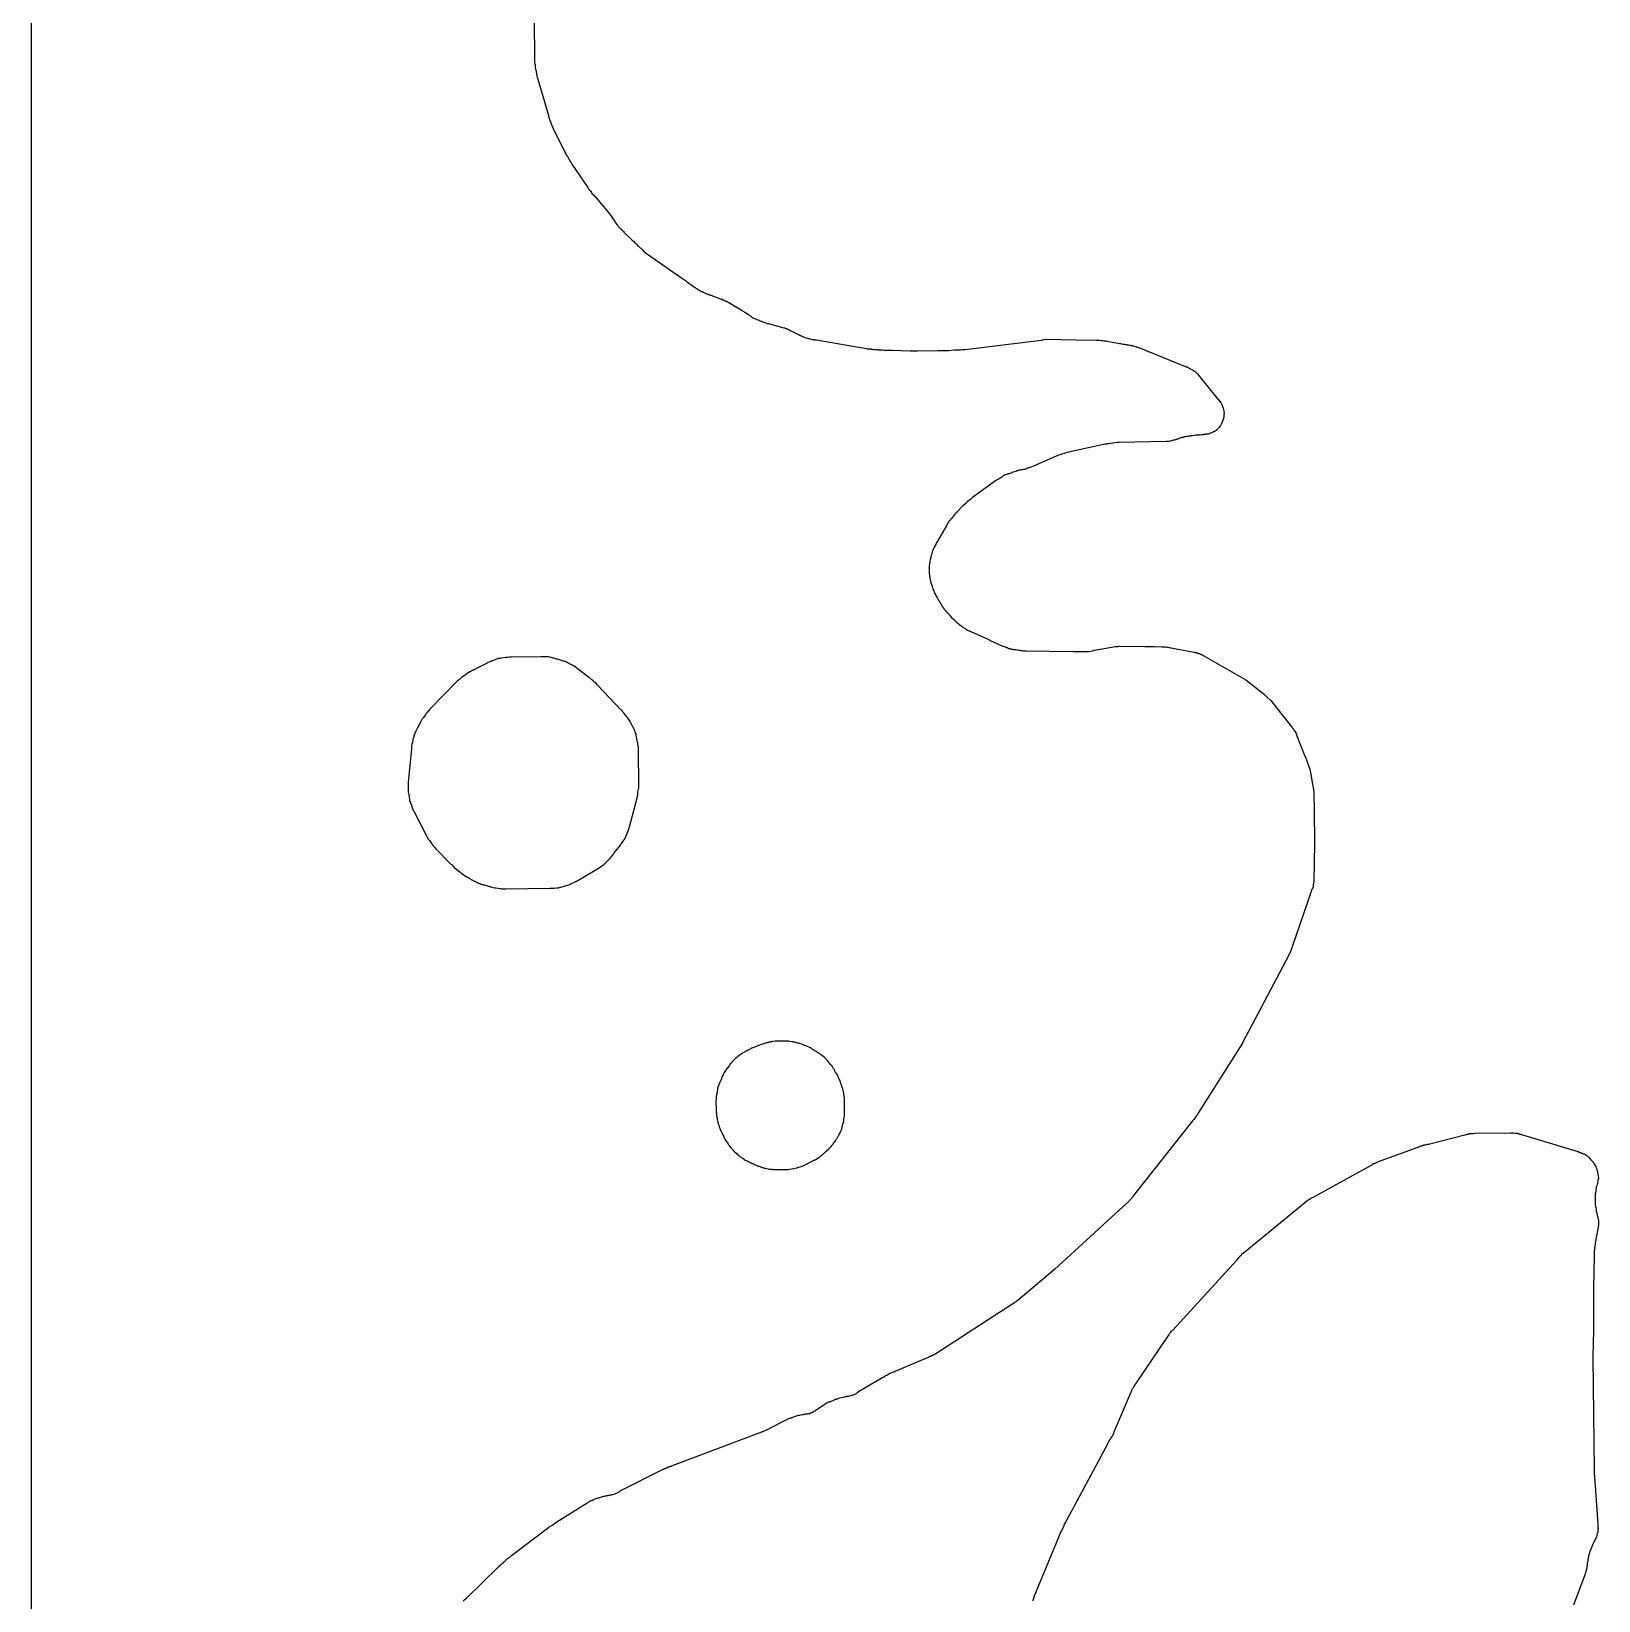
# Model space of a CAD drawing. Header units: millimetres. Extents: x 0 to 300, y 0 to 300.
# Drawn here: x -0.1 to 74.9, y 75 to 150 of the extents above; entities that cross this region are included whole.
import ezdxf

# ---------------------------------------------------------------- set-up
doc = ezdxf.new("R2010")
doc.units = ezdxf.units.MM
doc.layers.add('CUT', color=7, linetype='CONTINUOUS')

msp = doc.modelspace()

# ---------------------------------------------------------------- linework, layer by layer
at = {"layer": 'CUT'}
for points in [[(-0.05, 0.57), (-0.05, 299.43)], [(23.98, 150.81), (24, 149.22), (24, 148.77), (24, 148.68), (24, 148.61), (24.01, 148.57), (24.01, 148.51), (24.02, 148.45), (24.03, 148.4), (24.04, 148.34), (24.04, 148.33), (24.04, 148.31), (24.04, 148.25), (24.05, 148.19), (24.06, 148.17), (24.06, 148.16), (24.07, 148.15), (24.07, 148.14), (24.08, 148.1), (24.08, 148.09), (24.09, 148.04), (24.1, 148.01), (24.1, 147.97), (24.11, 147.92), (24.12, 147.87), (24.65, 146.04), (24.67, 145.99), (24.67, 145.98), (24.68, 145.95), (24.68, 145.92), (24.69, 145.9), (24.7, 145.89), (24.7, 145.88), (24.71, 145.86), (24.71, 145.84), (24.72, 145.79), (24.74, 145.74), (24.74, 145.73), (24.75, 145.72), (24.75, 145.71), (24.75, 145.7), (24.76, 145.69), (24.77, 145.69), (24.77, 145.68), (24.77, 145.66), (24.77, 145.65), (24.78, 145.64), (24.78, 145.63), (24.79, 145.6), (24.8, 145.59), (24.8, 145.58), (24.81, 145.55), (24.83, 145.51), (24.84, 145.51), (24.84, 145.5), (24.84, 145.49), (24.85, 145.47), (24.86, 145.45), (24.86, 145.44), (24.87, 145.42), (24.88, 145.4), (24.88, 145.39), (24.9, 145.35), (24.9, 145.34), (25.41, 144.33), (25.44, 144.27), (25.44, 144.26), (25.48, 144.18), (25.5, 144.15), (25.51, 144.12), (25.55, 144.06), (25.56, 144.05), (25.56, 144.04), (25.57, 144.03), (25.59, 144), (25.59, 143.99), (25.6, 143.98), (25.61, 143.97), (25.62, 143.96), (25.62, 143.95), (25.63, 143.94), (25.64, 143.93), (25.64, 143.92), (25.64, 143.91), (25.66, 143.88), (25.73, 143.76), (25.75, 143.73), (25.75, 143.72), (25.79, 143.65), (26.55, 142.53), (26.58, 142.48), (26.62, 142.44), (26.62, 142.43), (26.65, 142.4), (26.66, 142.39), (26.67, 142.38), (26.68, 142.37), (26.73, 142.29), (26.75, 142.25), (26.79, 142.22), (26.8, 142.21), (26.82, 142.18), (26.86, 142.13), (26.89, 142.11), (26.9, 142.1), (26.93, 142.06), (26.94, 142.06), (26.95, 142.04), (27.46, 141.44), (27.59, 141.27), (27.68, 141.15), (27.74, 141.07), (27.79, 140.99), (27.8, 140.97), (27.85, 140.91), (27.85, 140.9), (27.94, 140.77), (27.97, 140.73), (28.01, 140.67), (28.04, 140.65), (28.05, 140.64), (28.06, 140.63), (28.07, 140.62), (28.07, 140.61), (28.1, 140.59), (28.11, 140.57), (28.13, 140.55), (28.14, 140.54), (28.15, 140.53), (28.18, 140.51), (28.18, 140.5), (28.19, 140.5), (28.19, 140.49), (28.2, 140.49), (28.23, 140.46), (28.24, 140.45), (28.27, 140.43), (28.28, 140.41), (28.28, 140.4), (28.68, 140.02), (28.73, 139.97), (28.77, 139.93), (28.78, 139.92), (28.8, 139.9), (28.81, 139.89), (28.81, 139.88), (28.82, 139.87), (28.83, 139.86), (28.86, 139.84), (28.87, 139.83), (28.88, 139.82), (28.89, 139.81), (28.95, 139.75), (28.97, 139.73), (28.98, 139.73), (29.01, 139.7), (29.03, 139.68), (29.04, 139.67), (29.05, 139.65), (29.06, 139.65), (29.09, 139.63), (29.12, 139.6), (29.13, 139.59), (29.14, 139.57), (29.16, 139.56), (29.17, 139.55), (29.22, 139.5), (29.36, 139.38), (29.41, 139.35), (30.99, 138.25), (31.08, 138.19), (31.22, 138.09), (31.29, 138.03), (31.38, 137.97), (31.42, 137.94), (31.44, 137.92), (31.52, 137.86), (31.55, 137.85), (31.56, 137.84), (31.63, 137.79), (31.64, 137.78), (31.66, 137.77), (31.68, 137.76), (31.68, 137.75), (31.69, 137.75), (31.7, 137.74), (31.72, 137.73), (31.75, 137.71), (31.76, 137.7), (31.78, 137.69), (31.8, 137.67), (31.85, 137.64), (31.87, 137.63), (31.88, 137.62), (31.89, 137.62), (31.9, 137.61), (31.91, 137.6), (31.92, 137.6), (31.93, 137.59), (31.94, 137.59), (31.96, 137.58), (31.97, 137.58), (31.98, 137.57), (31.99, 137.57), (32.02, 137.56), (32.03, 137.55), (32.04, 137.55), (32.06, 137.54), (32.06, 137.53), (32.07, 137.53), (32.08, 137.53), (32.1, 137.52), (32.13, 137.5), (32.17, 137.48), (32.18, 137.48), (32.2, 137.47), (32.22, 137.46), (32.27, 137.44), (32.28, 137.44), (32.3, 137.44), (32.31, 137.43), (32.32, 137.43), (32.33, 137.42), (32.37, 137.41), (32.38, 137.4), (32.42, 137.39), (32.43, 137.39), (32.44, 137.39), (32.9, 137.22), (32.92, 137.21), (32.93, 137.21), (32.94, 137.2), (32.95, 137.2), (32.96, 137.19), (32.97, 137.19), (32.98, 137.19), (32.99, 137.18), (33, 137.17), (33.01, 137.17), (33.02, 137.17), (33.04, 137.16), (33.05, 137.15), (33.06, 137.15), (33.07, 137.14), (33.08, 137.14), (33.09, 137.14), (33.1, 137.13), (33.11, 137.13), (33.12, 137.12), (33.13, 137.12), (33.14, 137.12), (33.14, 137.11), (33.19, 137.09), (33.2, 137.09), (33.21, 137.08), (33.24, 137.07), (33.25, 137.07), (33.25, 137.06), (33.26, 137.06), (33.27, 137.05), (33.27, 137.04), (33.28, 137.04), (33.3, 137.03), (33.31, 137.03), (33.33, 137.02), (33.69, 136.8), (33.88, 136.68), (33.9, 136.67), (33.92, 136.66), (33.95, 136.64), (34.06, 136.57), (34.24, 136.46), (34.26, 136.44), (34.33, 136.4), (34.34, 136.39), (34.35, 136.38), (34.36, 136.38), (34.37, 136.37), (34.4, 136.34), (34.43, 136.32), (34.48, 136.29), (34.53, 136.27), (34.58, 136.26), (34.58, 136.25), (34.59, 136.25), (34.64, 136.23), (34.74, 136.19), (34.79, 136.16), (34.84, 136.15), (34.84, 136.14), (34.85, 136.14), (34.88, 136.13), (34.91, 136.12), (34.92, 136.11), (35.01, 136.08), (35.09, 136.05), (35.14, 136.04), (35.18, 136.03), (35.82, 135.86), (35.86, 135.85), (35.92, 135.83), (35.94, 135.83), (35.95, 135.83), (35.95, 135.82), (35.97, 135.82), (35.99, 135.81), (36, 135.81), (36.01, 135.81), (36.01, 135.8), (36.02, 135.8), (36.03, 135.8), (36.05, 135.79), (36.06, 135.79), (36.08, 135.78), (36.1, 135.77), (36.11, 135.77), (36.13, 135.75), (36.16, 135.74), (36.17, 135.73), (36.18, 135.73), (36.19, 135.72), (36.23, 135.7), (36.25, 135.69), (36.26, 135.69), (36.27, 135.68), (36.28, 135.68), (36.31, 135.66), (36.52, 135.56), (36.54, 135.55), (36.56, 135.54), (36.59, 135.52), (36.61, 135.51), (36.64, 135.5), (36.66, 135.49), (36.67, 135.49), (36.68, 135.48), (36.69, 135.47), (36.71, 135.46), (36.72, 135.46), (36.73, 135.46), (36.75, 135.45), (36.76, 135.45), (36.78, 135.43), (36.83, 135.41), (36.87, 135.39), (36.92, 135.38), (36.93, 135.37), (36.99, 135.35), (37.06, 135.33), (37.07, 135.33), (37.08, 135.33), (37.1, 135.32), (37.11, 135.32), (37.14, 135.31), (37.15, 135.31), (37.17, 135.3), (37.23, 135.28), (37.3, 135.27), (37.31, 135.27), (37.33, 135.27), (37.36, 135.27), (37.38, 135.27), (37.39, 135.27), (37.39, 135.26), (37.41, 135.25), (37.45, 135.25), (37.48, 135.25), (39.86, 134.84), (39.91, 134.83), (39.99, 134.82), (40.06, 134.82), (40.07, 134.82), (40.1, 134.82), (40.12, 134.81), (40.17, 134.8), (40.22, 134.79), (40.28, 134.79), (40.33, 134.79), (40.42, 134.79), (40.43, 134.79), (40.45, 134.78), (40.52, 134.77), (40.55, 134.77), (40.58, 134.77), (40.59, 134.77), (40.62, 134.77), (40.64, 134.77), (40.65, 134.77), (40.72, 134.76), (40.77, 134.76), (40.8, 134.76), (40.83, 134.76), (40.84, 134.76), (41.05, 134.76), (41.07, 134.76), (41.09, 134.76), (41.11, 134.76), (41.97, 134.72), (42, 134.72), (42.29, 134.72), (42.31, 134.72), (43.31, 134.75), (43.78, 134.75), (43.82, 134.75), (44.09, 134.77), (44.1, 134.77), (44.14, 134.77), (44.18, 134.77), (44.21, 134.77), (44.22, 134.77), (44.29, 134.78), (44.3, 134.78), (44.35, 134.78), (44.37, 134.78), (44.47, 134.79), (44.53, 134.79), (44.6, 134.79), (48.23, 135.24), (48.31, 135.26), (48.35, 135.27), (48.36, 135.27), (48.44, 135.28), (48.45, 135.28), (48.46, 135.28), (49.87, 135.26), (50.86, 135.24), (50.9, 135.24), (50.98, 135.23), (51.02, 135.23), (51.08, 135.22), (51.11, 135.22), (51.14, 135.22), (51.15, 135.22), (51.22, 135.21), (51.25, 135.21), (51.26, 135.21), (51.27, 135.21), (51.28, 135.21), (51.32, 135.2), (51.37, 135.19), (51.55, 135.16), (51.64, 135.14), (51.98, 135.08), (52.02, 135.07), (52.13, 135.05), (52.22, 135.04), (52.26, 135.03), (52.28, 135.03), (52.29, 135.03), (52.3, 135.03), (52.31, 135.03), (52.32, 135.03), (52.32, 135.02), (52.33, 135.02), (52.34, 135.02), (52.35, 135.02), (52.37, 135.02), (52.38, 135.01), (52.4, 135.01), (52.47, 135), (52.48, 135), (52.49, 135), (52.53, 134.99), (52.54, 134.99), (52.55, 134.98), (52.56, 134.98), (52.57, 134.98), (52.58, 134.98), (52.61, 134.97), (52.62, 134.97), (52.63, 134.97), (52.64, 134.96), (52.72, 134.94), (52.74, 134.93), (52.77, 134.93), (52.81, 134.91), (52.86, 134.89), (52.9, 134.88), (55.16, 133.97), (55.19, 133.96), (55.23, 133.94), (55.24, 133.94), (55.28, 133.92), (55.48, 133.8), (55.49, 133.79), (55.51, 133.78), (55.53, 133.77), (55.56, 133.76), (55.57, 133.75), (55.59, 133.74), (55.6, 133.74), (55.62, 133.71), (55.64, 133.69), (55.7, 133.62), (55.75, 133.57), (55.76, 133.57), (55.75, 133.56), (56.68, 132.42), (56.69, 132.41), (56.77, 132.31), (56.78, 132.3), (56.82, 132.25), (56.85, 132.2), (56.85, 132.19), (56.9, 132.07), (56.91, 132.04), (56.93, 131.99), (56.95, 131.93), (56.96, 131.86), (56.96, 131.83), (56.97, 131.73), (56.97, 131.72), (56.97, 131.7), (56.96, 131.68), (56.96, 131.63), (56.96, 131.59), (56.96, 131.56), (56.96, 131.55), (56.95, 131.54), (56.95, 131.51), (56.95, 131.5), (56.95, 131.49), (56.95, 131.48), (56.94, 131.48), (56.94, 131.47), (56.93, 131.46), (56.91, 131.41), (56.91, 131.4), (56.9, 131.38), (56.89, 131.36), (56.89, 131.35), (56.88, 131.33), (56.87, 131.31), (56.86, 131.27), (56.85, 131.25), (56.85, 131.24), (56.85, 131.23), (56.83, 131.19), (56.81, 131.16), (56.81, 131.15), (56.79, 131.13), (56.79, 131.12), (56.78, 131.11), (56.76, 131.09), (56.75, 131.08), (56.74, 131.07), (56.74, 131.06), (56.73, 131.05), (56.72, 131.04), (56.7, 131.02), (56.69, 131.02), (56.68, 131), (56.64, 130.96), (56.63, 130.95), (56.62, 130.94), (56.61, 130.94), (56.6, 130.93), (56.58, 130.92), (56.58, 130.91), (56.57, 130.91), (56.56, 130.9), (56.55, 130.89), (56.54, 130.89), (56.53, 130.88), (56.51, 130.87), (56.48, 130.86), (56.47, 130.86), (56.46, 130.85), (56.45, 130.85), (56.44, 130.84), (56.41, 130.83), (56.39, 130.81), (56.38, 130.8), (56.37, 130.8), (56.28, 130.77), (56.26, 130.76), (56.23, 130.75), (56.21, 130.75), (56.18, 130.74), (56.16, 130.74), (56.15, 130.74), (56.09, 130.74), (56.07, 130.73), (56.05, 130.73), (56.02, 130.73), (56.01, 130.72), (55.99, 130.72), (55.97, 130.71), (55.96, 130.71), (55.93, 130.71), (55.87, 130.71), (55.8, 130.7), (55.63, 130.69), (55.46, 130.67), (55.45, 130.67), (55.41, 130.66), (55.39, 130.66), (55.38, 130.66), (55.36, 130.65), (55.35, 130.65), (55.34, 130.65), (55.31, 130.64), (55.25, 130.63), (55.24, 130.63), (55.23, 130.63), (55.22, 130.63), (55.17, 130.63), (55.12, 130.62), (55.09, 130.61), (55.06, 130.61), (55.05, 130.6), (55.04, 130.6), (55.03, 130.6), (55.02, 130.6), (55.01, 130.59), (54.99, 130.59), (54.98, 130.59), (54.97, 130.58), (54.93, 130.57), (54.92, 130.57), (54.89, 130.56), (54.77, 130.51), (54.73, 130.5), (54.72, 130.5), (54.71, 130.5), (54.7, 130.49), (54.66, 130.48), (54.65, 130.48), (54.61, 130.46), (54.6, 130.46), (54.59, 130.46), (54.57, 130.45), (54.55, 130.45), (54.54, 130.45), (54.48, 130.43), (54.47, 130.43), (54.45, 130.42), (54.4, 130.41), (54.39, 130.41), (54.35, 130.4), (54.32, 130.4), (54.26, 130.39), (54.24, 130.39), (54.23, 130.39), (54.21, 130.39), (51.96, 130.34), (51.91, 130.34), (51.84, 130.34), (51.75, 130.33), (51.66, 130.32), (51.64, 130.31), (51.45, 130.28), (51.42, 130.28), (51.37, 130.27), (51.36, 130.27), (51.32, 130.26), (51.29, 130.26), (49.53, 129.88), (49.47, 129.86), (49.43, 129.85), (49.34, 129.82), (49.32, 129.82), (49.27, 129.81), (49.21, 129.79), (49.12, 129.76), (49.07, 129.74), (49, 129.71), (48.97, 129.7), (48.95, 129.69), (47.75, 129.17), (47.69, 129.15), (47.66, 129.14), (47.65, 129.14), (47.63, 129.13), (47.58, 129.11), (47.52, 129.08), (47.51, 129.08), (47.5, 129.07), (47.49, 129.07), (47.44, 129.06), (47.43, 129.06), (47.38, 129.05), (47.36, 129.05), (47.33, 129.04), (47.3, 129.03), (47.27, 129.03), (47.23, 129.02), (47.22, 129.02), (47.2, 129.02), (47.18, 129.01), (47.17, 129.01), (47.14, 129), (47.12, 129), (47.06, 128.98), (47.04, 128.97), (47.01, 128.96), (46.95, 128.95), (46.89, 128.93), (46.83, 128.91), (46.82, 128.9), (46.7, 128.85), (46.69, 128.85), (46.64, 128.84), (46.62, 128.83), (46.59, 128.82), (46.53, 128.8), (46.48, 128.78), (46.43, 128.75), (46.4, 128.73), (46.37, 128.71), (46.36, 128.7), (46.35, 128.69), (46.32, 128.67), (46.18, 128.58), (46.15, 128.57), (46.09, 128.54), (46.04, 128.51), (44.95, 127.72), (44.91, 127.69), (44.88, 127.65), (44.86, 127.64), (44.81, 127.6), (44.71, 127.52), (44.65, 127.46), (44.64, 127.45), (44.52, 127.33), (44.51, 127.33), (44.47, 127.3), (44.44, 127.27), (44.2, 127.02), (44.19, 127), (44.15, 126.96), (44.13, 126.94), (44.09, 126.9), (44.06, 126.85), (44.05, 126.84), (44.04, 126.83), (44.04, 126.82), (44.01, 126.79), (43.95, 126.73), (43.93, 126.7), (43.92, 126.69), (43.91, 126.68), (43.89, 126.66), (43.89, 126.65), (43.88, 126.64), (43.87, 126.63), (43.86, 126.62), (43.83, 126.6), (43.8, 126.54), (43.76, 126.49), (43.75, 126.47), (43.74, 126.44), (43.73, 126.43), (43.73, 126.42), (43.72, 126.39), (43.23, 125.55), (43.21, 125.52), (43.2, 125.49), (43.2, 125.48), (43.19, 125.47), (43.12, 125.34), (43.11, 125.31), (43.08, 125.27), (43.07, 125.25), (43.06, 125.21), (43.05, 125.2), (43.04, 125.16), (43.03, 125.14), (43.03, 125.13), (43.02, 125.1), (43.02, 125.09), (43.01, 125.06), (43, 125.05), (42.99, 124.99), (42.98, 124.96), (42.96, 124.9), (42.95, 124.85), (42.94, 124.83), (42.94, 124.81), (42.93, 124.78), (42.92, 124.75), (42.9, 124.66), (42.9, 124.63), (42.9, 124.62), (42.9, 124.61), (42.9, 124.59), (42.89, 124.57), (42.89, 124.56), (42.89, 124.55), (42.89, 124.53), (42.88, 124.46), (42.88, 124.4), (42.88, 124.36), (42.88, 124.2), (42.88, 124.17), (42.88, 124.13), (42.89, 123.96), (42.9, 123.88), (42.91, 123.83), (42.92, 123.81), (42.92, 123.78), (42.93, 123.75), (42.94, 123.74), (42.94, 123.73), (42.94, 123.72), (42.95, 123.67), (42.96, 123.63), (43, 123.53), (43, 123.51), (43.01, 123.49), (43.01, 123.46), (43.02, 123.44), (43.03, 123.41), (43.03, 123.4), (43.04, 123.39), (43.05, 123.37), (43.07, 123.31), (43.07, 123.3), (43.09, 123.25), (43.11, 123.19), (43.12, 123.18), (43.12, 123.17), (43.19, 123.04), (43.2, 123.02), (43.21, 123), (43.22, 122.98), (43.25, 122.94), (43.32, 122.81), (43.33, 122.79), (43.35, 122.77), (43.35, 122.76), (43.37, 122.74), (43.38, 122.71), (43.39, 122.69), (43.4, 122.68), (43.41, 122.68), (43.41, 122.67), (43.42, 122.66), (43.42, 122.65), (43.43, 122.65), (43.43, 122.64), (43.44, 122.62), (43.44, 122.61), (43.45, 122.61), (43.45, 122.6), (43.46, 122.56), (43.49, 122.51), (43.5, 122.51), (43.52, 122.49), (43.53, 122.48), (43.53, 122.47), (43.54, 122.46), (43.54, 122.45), (43.55, 122.44), (43.57, 122.42), (43.57, 122.41), (43.58, 122.4), (43.61, 122.36), (43.62, 122.35), (43.64, 122.33), (43.65, 122.33), (43.65, 122.32), (43.66, 122.3), (43.7, 122.25), (43.71, 122.25), (43.74, 122.21), (43.76, 122.19), (43.77, 122.18), (43.8, 122.15), (43.81, 122.15), (43.81, 122.14), (43.83, 122.12), (43.85, 122.1), (43.86, 122.08), (43.88, 122.05), (43.93, 122), (44.03, 121.9), (44.04, 121.9), (44.04, 121.89), (44.06, 121.88), (44.08, 121.85), (44.09, 121.85), (44.09, 121.84), (44.12, 121.8), (44.13, 121.8), (44.15, 121.78), (44.17, 121.76), (44.18, 121.76), (44.18, 121.75), (44.19, 121.74), (44.2, 121.73), (44.21, 121.72), (44.22, 121.72), (44.24, 121.7), (44.25, 121.69), (44.26, 121.69), (44.3, 121.66), (44.31, 121.65), (44.38, 121.59), (44.43, 121.55), (44.44, 121.55), (44.47, 121.53), (44.48, 121.52), (44.51, 121.5), (44.55, 121.47), (44.59, 121.45), (44.6, 121.45), (44.62, 121.43), (44.63, 121.43), (44.64, 121.42), (44.66, 121.41), (44.7, 121.38), (44.75, 121.36), (44.77, 121.35), (44.81, 121.33), (44.83, 121.32), (44.85, 121.31), (44.86, 121.31), (45.33, 121.1), (45.72, 120.92), (45.76, 120.9), (45.82, 120.87), (46.36, 120.62), (46.37, 120.62), (46.4, 120.61), (46.43, 120.6), (46.46, 120.59), (46.49, 120.58), (46.5, 120.58), (46.54, 120.57), (46.56, 120.56), (46.57, 120.56), (46.57, 120.55), (46.58, 120.55), (46.59, 120.55), (46.6, 120.54), (46.62, 120.53), (46.63, 120.53), (46.63, 120.52), (46.68, 120.5), (46.73, 120.49), (46.75, 120.49), (46.81, 120.47), (46.87, 120.46), (46.89, 120.45), (46.91, 120.45), (46.95, 120.44), (47.01, 120.44), (47.02, 120.44), (47.03, 120.44), (47.16, 120.42), (47.18, 120.42), (47.2, 120.41), (47.22, 120.41), (47.24, 120.4), (47.29, 120.4), (47.31, 120.4), (47.35, 120.39), (47.39, 120.38), (47.44, 120.38), (47.5, 120.38), (49.77, 120.35), (50.07, 120.35), (50.11, 120.35), (50.12, 120.35), (50.18, 120.35), (50.22, 120.35), (50.41, 120.36), (50.45, 120.36), (50.52, 120.36), (50.61, 120.37), (50.67, 120.38), (50.68, 120.39), (50.72, 120.4), (50.73, 120.4), (50.75, 120.41), (50.76, 120.41), (51.71, 120.58), (51.76, 120.59), (51.82, 120.59), (51.89, 120.59), (51.92, 120.6), (51.93, 120.6), (51.94, 120.6), (51.95, 120.6), (51.96, 120.6), (53.19, 120.59), (53.64, 120.59), (54.01, 120.58), (54.12, 120.58), (54.13, 120.58), (54.17, 120.57), (54.18, 120.57), (54.23, 120.56), (54.28, 120.56), (54.29, 120.56), (54.3, 120.56), (54.35, 120.55), (55.55, 120.32), (55.59, 120.31), (55.6, 120.3), (55.62, 120.3), (55.64, 120.3), (55.65, 120.3), (55.65, 120.29), (55.66, 120.29), (55.67, 120.29), (55.68, 120.29), (55.68, 120.28), (55.69, 120.28), (55.7, 120.28), (55.71, 120.28), (55.72, 120.28), (55.74, 120.27), (55.75, 120.27), (55.75, 120.26), (55.76, 120.26), (55.77, 120.26), (55.78, 120.26), (55.78, 120.25), (55.79, 120.25), (55.8, 120.25), (55.83, 120.23), (55.84, 120.23), (55.86, 120.23), (55.87, 120.23), (55.87, 120.22), (55.88, 120.22), (55.89, 120.22), (55.9, 120.21), (55.9, 120.2), (55.95, 120.17), (55.96, 120.17), (55.98, 120.16), (56, 120.15), (56, 120.14), (56.01, 120.14), (58.02, 118.99), (58.83, 118.36), (58.87, 118.33), (58.88, 118.32), (59.22, 117.99), (59.26, 117.94), (60.22, 116.73), (60.24, 116.71), (60.25, 116.69), (60.26, 116.68), (60.28, 116.66), (60.29, 116.63), (60.32, 116.59), (60.33, 116.58), (60.36, 116.54), (60.38, 116.53), (60.38, 116.52), (60.39, 116.49), (60.42, 116.42), (60.43, 116.4), (60.43, 116.39), (60.43, 116.38), (60.44, 116.35), (60.45, 116.32), (60.81, 115.42), (60.82, 115.39), (60.83, 115.37), (60.84, 115.35), (60.86, 115.3), (61.07, 114.72), (61.1, 114.56), (61.27, 113.65), (61.27, 113.35), (61.28, 112.98), (61.28, 112.68), (61.28, 112.36), (61.28, 112.12), (61.29, 111.84), (61.29, 111.61), (61.29, 111.47), (61.29, 111.32), (61.29, 111.22), (61.29, 111.16), (61.26, 109.39), (61.26, 109.37), (61.26, 109.36), (61.26, 109.34), (61.25, 109.28), (61.24, 109.19), (61.24, 109.17), (61.24, 109.15), (61.23, 109.13), (61.23, 109.11), (61.23, 109.09), (61.22, 109.07), (61.21, 109.06), (61.19, 109.01), (61.16, 108.94), (61.14, 108.89), (61.12, 108.83), (60.23, 106.24), (60.21, 106.18), (60.2, 106.14), (60.17, 106.06), (60.17, 106.05), (60.15, 106.01), (60.15, 106), (60.15, 105.99), (60.14, 105.98), (60.14, 105.97), (60.13, 105.96), (60.12, 105.95), (60.12, 105.94), (60.11, 105.93), (60.09, 105.89), (60.09, 105.88), (60.07, 105.85), (60.07, 105.84), (57.87, 101.67), (57.86, 101.65), (57.85, 101.63), (55.75, 98.31), (55.73, 98.28), (55.71, 98.24), (55.7, 98.23), (55.7, 98.22), (55.69, 98.21), (55.69, 98.2), (55.68, 98.19), (55.68, 98.18), (55.67, 98.18), (55.67, 98.17), (55.66, 98.16), (55.66, 98.15), (55.65, 98.14), (55.64, 98.13), (55.64, 98.12), (55.63, 98.12), (55.63, 98.11), (55.62, 98.1), (55.61, 98.09), (55.61, 98.08), (55.59, 98.05), (55.58, 98.04), (55.57, 98.03), (55.56, 98.02), (55.52, 97.98), (55.51, 97.96), (55.48, 97.93), (55.46, 97.91), (52.65, 94.34), (52.61, 94.29), (52.59, 94.27), (52.55, 94.21), (52.54, 94.2), (52.53, 94.18), (52.49, 94.14), (52.35, 94), (52.33, 93.98), (52.31, 93.96), (52.15, 93.82), (51.79, 93.49), (50.59, 92.39), (48.88, 90.82), (47.33, 89.52), (47.2, 89.41), (47.19, 89.4), (47.19, 89.39), (47.18, 89.39), (47.17, 89.38), (47.17, 89.37), (47.13, 89.34), (47.12, 89.34), (47.11, 89.33), (47.1, 89.32), (47.09, 89.32), (47.08, 89.31), (47.06, 89.3), (47.04, 89.28), (47.03, 89.27), (47.02, 89.26), (47.01, 89.26), (47, 89.25), (46.99, 89.24), (46.98, 89.23), (46.97, 89.22), (46.96, 89.22), (46.95, 89.21), (46.94, 89.2), (46.93, 89.2), (46.92, 89.2), (46.91, 89.19), (46.89, 89.18), (46.88, 89.17), (46.88, 89.16), (43.2, 86.78), (43.18, 86.77), (43.16, 86.76), (43.13, 86.74), (43.1, 86.73), (43.08, 86.72), (43.06, 86.71), (43.05, 86.71), (43.04, 86.7), (43.03, 86.7), (43.01, 86.69), (43, 86.68), (42.99, 86.67), (42.98, 86.67), (42.95, 86.66), (42.94, 86.65), (42.93, 86.65), (42.9, 86.64), (42.87, 86.63), (42.86, 86.62), (42.85, 86.62), (42.85, 86.61), (42.69, 86.54), (42.66, 86.53), (41.12, 85.88), (41.08, 85.87), (41.07, 85.86), (41, 85.83), (40.93, 85.79), (40.9, 85.77), (40.88, 85.76), (40.86, 85.75), (40.85, 85.75), (40.79, 85.72), (40.76, 85.7), (40.75, 85.69), (40.74, 85.68), (40.72, 85.67), (40.7, 85.66), (40.69, 85.66), (40.66, 85.65), (40.62, 85.62), (40.58, 85.59), (39.5, 84.96), (39.46, 84.93), (39.42, 84.9), (39.41, 84.89), (39.4, 84.88), (39.33, 84.84), (39.32, 84.83), (39.27, 84.81), (39.26, 84.8), (39.23, 84.79), (39.17, 84.78), (39.11, 84.76), (39.09, 84.76), (39.07, 84.75), (39.01, 84.74), (38.99, 84.74), (38.96, 84.73), (38.94, 84.73), (38.93, 84.73), (38.92, 84.72), (38.91, 84.72), (38.89, 84.71), (38.87, 84.71), (38.85, 84.71), (38.81, 84.7), (38.76, 84.69), (38.66, 84.67), (38.58, 84.65), (38.51, 84.62), (38.47, 84.61), (38.43, 84.6), (38.41, 84.59), (38.4, 84.59), (38.36, 84.58), (38.35, 84.57), (38.31, 84.56), (38.3, 84.55), (38.18, 84.49), (38.15, 84.48), (38.14, 84.48), (38.13, 84.48), (38.12, 84.47), (38.11, 84.47), (38.07, 84.46), (38.02, 84.44), (38, 84.43), (37.99, 84.42), (37.96, 84.41), (37.91, 84.38), (37.89, 84.36), (37.87, 84.34), (37.84, 84.32), (37.52, 84.12), (37.49, 84.1), (37.48, 84.09), (37.47, 84.09), (37.46, 84.08), (37.45, 84.07), (37.44, 84.06), (37.43, 84.06), (37.42, 84.05), (37.41, 84.04), (37.4, 84.03), (37.39, 84.03), (37.36, 84.01), (37.35, 84.01), (37.35, 84), (37.34, 84), (37.33, 83.99), (37.31, 83.98), (37.3, 83.98), (37.27, 83.97), (37.27, 83.96), (37.26, 83.96), (37.25, 83.95), (37.21, 83.94), (37.2, 83.93), (37.19, 83.93), (37.17, 83.92), (37.15, 83.91), (37.14, 83.91), (37.12, 83.9), (37.11, 83.9), (37.08, 83.89), (37.07, 83.89), (37.06, 83.89), (37.05, 83.89), (37.04, 83.89), (37.03, 83.89), (37.02, 83.89), (36.97, 83.89), (36.96, 83.89), (36.93, 83.89), (36.91, 83.88), (36.9, 83.88), (36.88, 83.87), (36.86, 83.87), (36.85, 83.86), (36.84, 83.86), (36.82, 83.86), (36.81, 83.85), (36.8, 83.85), (36.79, 83.85), (36.68, 83.83), (36.63, 83.82), (36.62, 83.82), (36.57, 83.81), (36.52, 83.79), (36.29, 83.71), (36.27, 83.7), (36.24, 83.69), (36.21, 83.68), (36.2, 83.68), (36.15, 83.66), (36.06, 83.62), (36.02, 83.6), (35.21, 83.18), (35.2, 83.17), (35.14, 83.15), (35.13, 83.14), (35.1, 83.13), (35.09, 83.13), (35.07, 83.12), (35.05, 83.11), (35.02, 83.1), (34.97, 83.07), (34.96, 83.06), (34.92, 83.05), (34.91, 83.05), (34.86, 83.03), (30.72, 81.47), (30.69, 81.46), (30.66, 81.45), (30.64, 81.44), (30.63, 81.44), (30.58, 81.42), (30.56, 81.41), (30.54, 81.4), (30.53, 81.39), (30.52, 81.39), (30.51, 81.39), (30.45, 81.37), (30.44, 81.36), (30.42, 81.35), (30.41, 81.35), (30.4, 81.35), (30.36, 81.33), (30.35, 81.32), (30.34, 81.32), (30.31, 81.31), (30.28, 81.3), (30.27, 81.3), (30.26, 81.29), (30.23, 81.28), (30.22, 81.27), (30.2, 81.26), (30.19, 81.26), (30.18, 81.25), (30.17, 81.25), (30.16, 81.24), (30.14, 81.24), (28.09, 80.2), (28.03, 80.16), (27.98, 80.13), (27.98, 80.12), (27.97, 80.12), (27.96, 80.11), (27.9, 80.09), (27.89, 80.09), (27.88, 80.08), (27.83, 80.06), (27.81, 80.05), (27.72, 80.03), (27.69, 80.02), (27.68, 80.02), (27.61, 80.01), (27.6, 80.01), (27.58, 80), (27.57, 80), (27.55, 80), (27.51, 79.99), (27.5, 79.99), (27.47, 79.98), (27.45, 79.98), (27.36, 79.96), (27.35, 79.96), (27.34, 79.96), (27.32, 79.95), (27.31, 79.95), (27.28, 79.95), (27.26, 79.94), (27.22, 79.93), (27.19, 79.92), (27.11, 79.89), (27.1, 79.89), (27.07, 79.88), (27.04, 79.88), (26.98, 79.86), (26.92, 79.84), (26.86, 79.81), (26.83, 79.79), (26.82, 79.79), (26.81, 79.78), (26.78, 79.77), (26.76, 79.76), (26.74, 79.75), (26.7, 79.74), (26.65, 79.72), (26.61, 79.69), (26.56, 79.66), (26.55, 79.65), (26.54, 79.65), (26.53, 79.64), (26.52, 79.63), (26.48, 79.61), (24.94, 78.64), (24.91, 78.61), (24.9, 78.6), (24.89, 78.6), (24.88, 78.59), (24.87, 78.59), (24.86, 78.58), (24.85, 78.57), (24.83, 78.56), (24.82, 78.56), (24.79, 78.53), (24.78, 78.53), (24.76, 78.52), (24.73, 78.5), (24.71, 78.49), (24.66, 78.45), (24.65, 78.44), (24.61, 78.41), (22.9, 77.11), (22.88, 77.1), (22.85, 77.08), (22.83, 77.06), (22.8, 77.04), (22.78, 77.02), (22.76, 77), (22.75, 77), (22.73, 76.98), (22.71, 76.97), (22.67, 76.94), (22.62, 76.89), (22.59, 76.86), (22.58, 76.85), (22.57, 76.85), (22.55, 76.82), (22.54, 76.81), (22.53, 76.81), (22.49, 76.77), (22.47, 76.75), (22.46, 76.74), (22.44, 76.72), (22.43, 76.72), (22.41, 76.7), (22.38, 76.68), (22.35, 76.65), (22.34, 76.64), (22.29, 76.59), (20.72, 75.06), (20.72, 75.05), (20.71, 75.04), (20.64, 74.99), (20.6, 74.95)], [(47.83, 74.96), (47.84, 74.99), (47.84, 75), (47.85, 75.02), (47.85, 75.03), (47.86, 75.04), (47.86, 75.05), (47.87, 75.07), (47.88, 75.1), (47.89, 75.14), (47.9, 75.16), (47.9, 75.19), (47.91, 75.21), (49.17, 78.25), (49.2, 78.32), (49.23, 78.36), (49.26, 78.41), (49.27, 78.43), (49.29, 78.48), (49.31, 78.53), (49.32, 78.55), (49.33, 78.57), (49.33, 78.58), (49.35, 78.63), (49.37, 78.67), (51.41, 82.47), (51.42, 82.48), (51.45, 82.55), (51.47, 82.58), (51.5, 82.63), (51.5, 82.64), (51.52, 82.66), (51.53, 82.68), (51.53, 82.69), (51.54, 82.7), (51.56, 82.73), (51.57, 82.75), (51.6, 82.8), (51.61, 82.81), (51.62, 82.83), (51.64, 82.86), (51.66, 82.89), (51.67, 82.91), (51.67, 82.92), (51.7, 82.97), (51.72, 83.03), (51.72, 83.04), (51.72, 83.05), (51.73, 83.09), (51.75, 83.13), (52.54, 84.99), (52.56, 85.01), (52.57, 85.05), (52.6, 85.12), (52.64, 85.17), (52.66, 85.2), (52.69, 85.24), (52.72, 85.29), (52.72, 85.3), (52.73, 85.31), (52.74, 85.32), (52.74, 85.33), (52.75, 85.34), (54.29, 87.6), (54.33, 87.67), (54.34, 87.69), (54.37, 87.74), (54.39, 87.77), (54.42, 87.81), (54.46, 87.85), (54.47, 87.87), (54.49, 87.89), (54.5, 87.9), (54.52, 87.91), (57.56, 91.24), (57.6, 91.27), (57.66, 91.34), (57.7, 91.4), (57.72, 91.42), (57.72, 91.43), (57.74, 91.45), (57.75, 91.46), (57.79, 91.49), (57.82, 91.53), (57.83, 91.55), (57.88, 91.59), (60.91, 94.07), (60.98, 94.12), (61.03, 94.15), (61.06, 94.17), (61.11, 94.2), (61.12, 94.21), (61.14, 94.22), (61.2, 94.24), (61.28, 94.28), (61.3, 94.29), (63.79, 95.66), (63.83, 95.69), (63.86, 95.71), (63.92, 95.75), (63.97, 95.77), (64.02, 95.8), (64.04, 95.81), (64.07, 95.83), (64.09, 95.85), (64.14, 95.88), (64.15, 95.88), (64.16, 95.88), (64.21, 95.9), (64.26, 95.92), (64.31, 95.95), (66.2, 96.64), (66.25, 96.66), (66.26, 96.67), (66.28, 96.67), (66.33, 96.69), (66.36, 96.71), (66.37, 96.71), (66.39, 96.72), (66.42, 96.73), (66.43, 96.73), (66.44, 96.73), (66.49, 96.74), (66.5, 96.75), (66.53, 96.76), (66.54, 96.76), (66.55, 96.76), (66.57, 96.77), (66.59, 96.77), (66.6, 96.77), (66.65, 96.78), (66.7, 96.79), (66.75, 96.8), (68.49, 97.25), (68.51, 97.25), (68.55, 97.26), (68.58, 97.27), (68.59, 97.27), (68.61, 97.27), (68.64, 97.28), (68.67, 97.29), (68.69, 97.29), (68.71, 97.29), (68.73, 97.3), (68.75, 97.3), (68.8, 97.3), (68.88, 97.31), (68.89, 97.31), (68.96, 97.32), (68.97, 97.32), (70.69, 97.34), (70.76, 97.34), (70.79, 97.34), (70.87, 97.33), (70.88, 97.33), (70.91, 97.33), (70.94, 97.32), (70.97, 97.32), (70.99, 97.32), (71, 97.31), (71.01, 97.31), (71.02, 97.31), (71.04, 97.3), (71.05, 97.3), (71.06, 97.3), (71.08, 97.29), (71.09, 97.29), (71.1, 97.28), (71.11, 97.28), (71.12, 97.28), (71.13, 97.28), (71.15, 97.27), (71.16, 97.27), (71.18, 97.26), (71.2, 97.26), (73.84, 96.46), (73.86, 96.45), (73.89, 96.44), (73.9, 96.44), (73.92, 96.43), (73.93, 96.43), (73.94, 96.43), (73.95, 96.42), (73.96, 96.42), (73.97, 96.41), (73.99, 96.4), (74, 96.4), (74.02, 96.39), (74.03, 96.38), (74.04, 96.38), (74.06, 96.37), (74.08, 96.36), (74.1, 96.36), (74.11, 96.35), (74.13, 96.35), (74.14, 96.34), (74.15, 96.33), (74.17, 96.33), (74.2, 96.32), (74.22, 96.31), (74.25, 96.3), (74.29, 96.27), (74.34, 96.24), (74.38, 96.2), (74.41, 96.17), (74.44, 96.13), (74.47, 96.11), (74.48, 96.1), (74.49, 96.08), (74.49, 96.07), (74.51, 96.05), (74.53, 96.04), (74.53, 96.03), (74.54, 96.03), (74.55, 96.02), (74.55, 96.01), (74.57, 95.99), (74.58, 95.98), (74.58, 95.97), (74.62, 95.93), (74.62, 95.92), (74.63, 95.91), (74.65, 95.87), (74.66, 95.87), (74.67, 95.86), (74.68, 95.85), (74.69, 95.84), (74.7, 95.81), (74.7, 95.8), (74.73, 95.75), (74.74, 95.73), (74.75, 95.71), (74.76, 95.69), (74.77, 95.68), (74.77, 95.67), (74.79, 95.61), (74.8, 95.6), (74.8, 95.59), (74.8, 95.57), (74.82, 95.5), (74.82, 95.48), (74.83, 95.47), (74.83, 95.46), (74.83, 95.43), (74.84, 95.4), (74.84, 95.37), (74.85, 95.36), (74.85, 95.35), (74.85, 95.34), (74.86, 95.32), (74.86, 95.3), (74.86, 95.28), (74.86, 95.27), (74.87, 95.2), (74.87, 95.19), (74.87, 95.18), (74.87, 95.17), (74.87, 95.16), (74.87, 95.15), (74.86, 95.14), (74.86, 95.12), (74.86, 95.11), (74.85, 95.06), (74.85, 95.05), (74.85, 95.03), (74.85, 95.02), (74.84, 95.01), (74.84, 94.99), (74.83, 94.96), (74.83, 94.94), (74.83, 94.93), (74.82, 94.91), (74.82, 94.89), (74.81, 94.86), (74.81, 94.85), (74.8, 94.84), (74.8, 94.83), (74.79, 94.8), (74.78, 94.78), (74.77, 94.75), (74.77, 94.74), (74.77, 94.73), (74.76, 94.68), (74.75, 94.63), (74.75, 94.57), (74.75, 94.56), (74.75, 94.55), (74.74, 94.54), (74.74, 94.53), (74.74, 94.51), (74.73, 94.48), (74.73, 94.45), (74.72, 94.42), (74.72, 94.39), (74.72, 94.36), (74.72, 94.33), (74.72, 94.32), (74.72, 94.28), (74.72, 94.25), (74.72, 94.21), (74.71, 94.12), (74.71, 94.04), (74.72, 93.95), (74.72, 93.94), (74.72, 93.88), (74.73, 93.82), (74.74, 93.79), (74.76, 93.66), (74.77, 93.59), (74.78, 93.55), (74.79, 93.52), (74.79, 93.51), (74.79, 93.5), (74.8, 93.48), (74.8, 93.46), (74.87, 93.16), (74.87, 93.15), (74.88, 93.13), (74.88, 93.12), (74.88, 93.11), (74.88, 93.07), (74.88, 93.05), (74.88, 93.04), (74.88, 93), (74.88, 92.97), (74.88, 92.96), (74.87, 92.92), (74.87, 92.91), (74.87, 92.88), (74.86, 92.85), (74.73, 92.14), (74.72, 92.08), (74.71, 92), (74.69, 91.82), (74.69, 91.81), (74.68, 91.74), (74.67, 91.66), (74.67, 91.6), (74.67, 91.58), (74.67, 91.57), (74.66, 91.52), (74.66, 91.47), (74.66, 91.41), (74.64, 89.96), (74.63, 89.13), (74.63, 89.12), (74.63, 88.78), (74.63, 88.77), (74.63, 87.9), (74.61, 86.64), (74.61, 86.63), (74.61, 86.57), (74.61, 86.56), (74.67, 81.21), (74.67, 81.08), (74.67, 81.03), (74.68, 80.91), (74.85, 78.63), (74.85, 78.59), (74.85, 78.54), (74.85, 78.47), (74.86, 78.43), (74.85, 78.37), (74.84, 78.29), (74.84, 78.28), (74.84, 78.27), (74.82, 78.23), (74.81, 78.18), (74.8, 78.12), (74.79, 78.09), (74.78, 78.03), (74.78, 78.01), (74.77, 77.99), (74.76, 77.97), (74.75, 77.96), (74.6, 77.65), (74.59, 77.64), (74.58, 77.61), (74.57, 77.6), (74.56, 77.56), (74.54, 77.52), (74.54, 77.51), (74.54, 77.5), (74.54, 77.49), (74.48, 77.37), (74.48, 77.36), (74.48, 77.35), (74.47, 77.35), (74.47, 77.34), (74.46, 77.31), (74.46, 77.3), (74.45, 77.29), (74.44, 77.25), (74.44, 77.24), (74.42, 77.16), (74.41, 77.14), (74.41, 77.13), (74.4, 77.1), (74.4, 77.08), (74.39, 77.05), (74.38, 77), (74.37, 76.95), (74.37, 76.93), (74.36, 76.88), (74.36, 76.86), (74.36, 76.84), (74.35, 76.82), (74.35, 76.8), (74.35, 76.79), (74.34, 76.77), (74.34, 76.74), (74.34, 76.72), (74.33, 76.68), (74.33, 76.65), (74.33, 76.64), (74.32, 76.63), (74.32, 76.62), (74.32, 76.61), (74.32, 76.6), (74.32, 76.59), (74.32, 76.58), (74.31, 76.56), (74.31, 76.54), (74.31, 76.53), (74.31, 76.52), (74.31, 76.51), (74.3, 76.5), (74.3, 76.48), (74.3, 76.47), (74.29, 76.47), (74.29, 76.46), (74.29, 76.45), (74.29, 76.43), (74.29, 76.41), (74.28, 76.4), (74.28, 76.39), (74.27, 76.37), (74.26, 76.34), (74.26, 76.33), (74.25, 76.31), (74.25, 76.3), (74.25, 76.29), (74.24, 76.29), (74.24, 76.28), (74.22, 76.23), (74.22, 76.21), (73.68, 74.75)]]:
    msp.add_lwpolyline(points, dxfattribs=at)
for points in [[(18.02, 113.32), (18.02, 113.29), (18.03, 113.26), (18.03, 113.23), (18.05, 113.18), (18.07, 113.14), (18.07, 113.13), (18.07, 113.12), (18.09, 113.07), (18.1, 113.06), (18.12, 113.01), (18.12, 112.98), (18.13, 112.95), (18.14, 112.94), (18.14, 112.93), (18.15, 112.9), (18.17, 112.84), (18.19, 112.79), (18.22, 112.74), (18.23, 112.72), (18.25, 112.68), (18.8, 111.64), (18.81, 111.61), (18.82, 111.58), (18.83, 111.57), (18.84, 111.53), (18.85, 111.51), (18.87, 111.48), (18.94, 111.36), (18.98, 111.31), (19.09, 111.16), (19.1, 111.15), (19.11, 111.12), (19.12, 111.12), (19.12, 111.11), (19.13, 111.1), (19.16, 111.07), (19.17, 111.05), (19.21, 111.01), (19.22, 111), (19.23, 110.99), (19.24, 110.98), (19.25, 110.96), (19.3, 110.9), (19.96, 110.23), (20.01, 110.18), (20.06, 110.15), (20.1, 110.11), (20.11, 110.09), (20.13, 110.07), (20.17, 110.02), (20.22, 109.98), (20.27, 109.94), (20.29, 109.93), (20.44, 109.82), (20.49, 109.77), (20.53, 109.74), (20.71, 109.61), (20.75, 109.59), (20.79, 109.56), (20.81, 109.55), (20.83, 109.54), (20.86, 109.53), (20.87, 109.52), (21.04, 109.42), (21.07, 109.4), (21.24, 109.32), (21.29, 109.29), (21.34, 109.27), (21.4, 109.25), (21.44, 109.24), (21.45, 109.23), (21.51, 109.22), (21.55, 109.21), (21.8, 109.14), (21.82, 109.13), (21.85, 109.12), (21.86, 109.12), (21.88, 109.11), (21.89, 109.11), (21.91, 109.1), (21.97, 109.09), (22.1, 109.06), (22.15, 109.05), (22.38, 109.02), (22.42, 109.01), (22.58, 109), (22.63, 109), (24.73, 109.03), (24.78, 109.03), (24.83, 109.03), (24.94, 109.04), (24.95, 109.04), (25.05, 109.05), (25.06, 109.05), (25.15, 109.06), (25.23, 109.08), (25.27, 109.09), (25.32, 109.1), (25.37, 109.12), (25.38, 109.12), (25.52, 109.16), (25.58, 109.18), (25.69, 109.22), (25.74, 109.24), (25.95, 109.34), (25.97, 109.35), (25.99, 109.36), (26.01, 109.37), (26.04, 109.39), (26.91, 109.89), (26.94, 109.91), (26.97, 109.93), (27.18, 110.07), (27.21, 110.09), (27.25, 110.12), (27.34, 110.19), (27.39, 110.24), (27.57, 110.42), (27.61, 110.45), (27.72, 110.58), (27.75, 110.63), (27.76, 110.64), (27.78, 110.67), (27.8, 110.7), (27.81, 110.72), (28.11, 111.1), (28.12, 111.11), (28.21, 111.23), (28.24, 111.28), (28.27, 111.33), (28.3, 111.37), (28.37, 111.51), (28.38, 111.54), (28.41, 111.59), (28.43, 111.64), (28.44, 111.67), (28.44, 111.68), (28.45, 111.69), (28.45, 111.7), (28.46, 111.72), (28.46, 111.73), (28.47, 111.74), (28.47, 111.75), (28.49, 111.79), (28.51, 111.84), (28.51, 111.87), (28.52, 111.9), (28.53, 111.95), (28.54, 111.97), (28.91, 113.35), (28.92, 113.39), (28.94, 113.49), (28.95, 113.55), (28.95, 113.61), (28.95, 113.62), (28.97, 113.75), (28.97, 113.76), (28.99, 113.84), (28.99, 113.91), (28.99, 114.04), (28.98, 115.54), (28.98, 115.58), (28.98, 115.61), (28.97, 115.79), (28.96, 115.85), (28.95, 115.91), (28.95, 115.93), (28.94, 115.98), (28.94, 116), (28.93, 116.02), (28.92, 116.08), (28.9, 116.16), (28.9, 116.17), (28.88, 116.27), (28.88, 116.29), (28.87, 116.32), (28.87, 116.35), (28.86, 116.4), (28.84, 116.45), (28.81, 116.52), (28.81, 116.53), (28.8, 116.55), (28.79, 116.58), (28.78, 116.61), (28.77, 116.63), (28.76, 116.65), (28.76, 116.66), (28.75, 116.68), (28.74, 116.69), (28.66, 116.85), (28.6, 116.96), (28.58, 117.01), (28.55, 117.05), (28.52, 117.1), (28.5, 117.11), (28.5, 117.12), (28.49, 117.12), (28.49, 117.13), (28.48, 117.15), (28.45, 117.2), (28.41, 117.25), (28.37, 117.29), (28.36, 117.31), (28.26, 117.43), (28.22, 117.47), (28.2, 117.5), (28.19, 117.5), (28.19, 117.51), (28.15, 117.55), (27.01, 118.75), (27, 118.76), (26.97, 118.81), (26.93, 118.85), (26.88, 118.89), (26.76, 118.99), (26.75, 119), (26.6, 119.12), (26.59, 119.13), (26.05, 119.54), (26.01, 119.57), (25.96, 119.61), (25.88, 119.66), (25.84, 119.68), (25.67, 119.77), (25.66, 119.78), (25.61, 119.8), (25.59, 119.82), (25.58, 119.82), (25.57, 119.83), (25.52, 119.85), (25.47, 119.87), (25.44, 119.88), (25.41, 119.89), (25.37, 119.9), (25.35, 119.91), (25.32, 119.91), (25.27, 119.93), (25.09, 119.98), (25.06, 119.99), (25.03, 120), (25.02, 120), (25, 120.01), (24.93, 120.03), (24.88, 120.04), (24.85, 120.05), (24.81, 120.06), (24.77, 120.07), (24.74, 120.08), (24.66, 120.09), (24.59, 120.09), (24.55, 120.09), (24.35, 120.1), (24.31, 120.1), (22.89, 120.08), (22.84, 120.08), (22.79, 120.08), (22.73, 120.07), (22.72, 120.07), (22.68, 120.07), (22.63, 120.06), (22.43, 120.03), (22.41, 120.03), (22.36, 120.02), (22.35, 120.02), (22.3, 120.01), (22.29, 120.01), (22.24, 120), (22.19, 119.98), (22, 119.91), (21.98, 119.9), (21.94, 119.89), (21.93, 119.88), (21.91, 119.87), (21.9, 119.87), (21.89, 119.86), (21.83, 119.84), (21.77, 119.82), (21.74, 119.8), (21.67, 119.77), (21.64, 119.75), (21.11, 119.48), (21.06, 119.45), (21.05, 119.45), (21.03, 119.44), (21, 119.43), (20.98, 119.41), (20.94, 119.39), (20.74, 119.27), (20.7, 119.24), (20.55, 119.13), (20.5, 119.1), (20.46, 119.06), (20.43, 119.03), (20.42, 119.02), (20.4, 119.01), (20.35, 118.97), (20.31, 118.93), (19, 117.59), (18.95, 117.53), (18.94, 117.51), (18.93, 117.5), (18.92, 117.49), (18.91, 117.48), (18.87, 117.44), (18.86, 117.42), (18.83, 117.39), (18.82, 117.38), (18.82, 117.37), (18.81, 117.37), (18.8, 117.34), (18.79, 117.33), (18.68, 117.18), (18.64, 117.13), (18.57, 117.01), (18.55, 116.98), (18.54, 116.96), (18.53, 116.94), (18.52, 116.92), (18.52, 116.91), (18.4, 116.67), (18.37, 116.61), (18.36, 116.6), (18.33, 116.55), (18.3, 116.49), (18.26, 116.39), (18.24, 116.34), (18.23, 116.3), (18.23, 116.29), (18.23, 116.28), (18.22, 116.23), (18.21, 116.21), (18.15, 115.96), (18.14, 115.93), (18.12, 115.85), (18.12, 115.78), (18.12, 115.7), (17.97, 114.11), (17.97, 114.05), (17.97, 114.03), (17.96, 113.88), (17.96, 113.8), (17.97, 113.64), (17.98, 113.59), (18.01, 113.39), (18.01, 113.37)], [(32.73, 98.04), (32.73, 98.03), (32.73, 98.02), (32.73, 98), (32.74, 97.99), (32.74, 97.98), (32.74, 97.97), (32.74, 97.96), (32.75, 97.93), (32.76, 97.9), (32.76, 97.89), (32.77, 97.87), (32.78, 97.82), (32.78, 97.81), (32.78, 97.8), (32.79, 97.76), (32.8, 97.74), (32.82, 97.7), (32.83, 97.68), (32.84, 97.65), (32.85, 97.6), (32.86, 97.57), (32.87, 97.54), (32.9, 97.47), (32.93, 97.41), (32.95, 97.37), (32.96, 97.35), (32.97, 97.34), (32.99, 97.29), (33.01, 97.25), (33.07, 97.13), (33.07, 97.12), (33.08, 97.1), (33.09, 97.09), (33.09, 97.08), (33.11, 97.04), (33.14, 96.99), (33.16, 96.96), (33.17, 96.95), (33.17, 96.94), (33.18, 96.93), (33.19, 96.92), (33.2, 96.91), (33.2, 96.9), (33.2, 96.89), (33.21, 96.89), (33.24, 96.84), (33.25, 96.82), (33.26, 96.8), (33.27, 96.79), (33.29, 96.76), (33.3, 96.75), (33.33, 96.71), (33.36, 96.68), (33.36, 96.67), (33.4, 96.62), (33.41, 96.61), (33.44, 96.58), (33.48, 96.53), (33.54, 96.46), (33.55, 96.45), (33.56, 96.45), (33.57, 96.44), (33.59, 96.42), (33.66, 96.36), (33.7, 96.32), (33.74, 96.28), (33.75, 96.27), (33.76, 96.27), (33.78, 96.26), (33.79, 96.25), (33.79, 96.24), (33.81, 96.23), (33.84, 96.2), (33.95, 96.13), (34.01, 96.09), (34.02, 96.08), (34.03, 96.07), (34.08, 96.04), (34.1, 96.03), (34.13, 96.01), (34.15, 96), (34.23, 95.97), (34.24, 95.96), (34.36, 95.9), (34.41, 95.88), (34.42, 95.88), (34.44, 95.87), (34.47, 95.86), (34.48, 95.85), (34.5, 95.84), (34.51, 95.83), (34.53, 95.82), (34.56, 95.81), (34.67, 95.76), (34.68, 95.76), (34.69, 95.76), (34.7, 95.75), (34.72, 95.74), (34.73, 95.74), (34.74, 95.74), (34.79, 95.73), (34.81, 95.72), (34.89, 95.69), (34.92, 95.68), (34.93, 95.68), (34.94, 95.67), (34.97, 95.66), (35.02, 95.65), (35.11, 95.63), (35.17, 95.62), (35.22, 95.61), (35.28, 95.6), (35.3, 95.6), (35.33, 95.6), (35.34, 95.6), (35.35, 95.6), (35.37, 95.6), (35.38, 95.6), (35.39, 95.59), (35.41, 95.59), (35.46, 95.59), (35.49, 95.59), (35.54, 95.59), (35.58, 95.59), (35.59, 95.59), (35.6, 95.59), (35.61, 95.58), (35.67, 95.58), (35.8, 95.58), (35.85, 95.58), (35.88, 95.58), (36.05, 95.59), (36.09, 95.59), (36.1, 95.59), (36.14, 95.59), (36.19, 95.6), (36.31, 95.62), (36.32, 95.62), (36.33, 95.62), (36.39, 95.63), (36.53, 95.66), (36.56, 95.67), (36.6, 95.68), (36.76, 95.73), (36.8, 95.74), (36.85, 95.76), (36.98, 95.83), (36.99, 95.84), (37.01, 95.85), (37.02, 95.85), (37.05, 95.86), (37.07, 95.87), (37.18, 95.93), (37.2, 95.94), (37.21, 95.95), (37.25, 95.97), (37.26, 95.97), (37.27, 95.98), (37.28, 95.98), (37.29, 95.98), (37.3, 95.99), (37.31, 96), (37.32, 96.01), (37.33, 96.01), (37.35, 96.02), (37.36, 96.03), (37.38, 96.04), (37.39, 96.04), (37.41, 96.05), (37.42, 96.05), (37.44, 96.06), (37.46, 96.07), (37.51, 96.1), (37.56, 96.14), (37.58, 96.15), (37.65, 96.2), (37.67, 96.22), (37.68, 96.23), (37.71, 96.25), (37.73, 96.26), (37.74, 96.27), (37.75, 96.28), (37.76, 96.29), (37.77, 96.29), (37.78, 96.3), (37.8, 96.32), (37.82, 96.34), (37.9, 96.42), (37.95, 96.47), (37.96, 96.47), (37.98, 96.49), (38.07, 96.58), (38.09, 96.6), (38.1, 96.61), (38.12, 96.63), (38.14, 96.65), (38.15, 96.66), (38.18, 96.69), (38.22, 96.73), (38.26, 96.78), (38.27, 96.79), (38.29, 96.82), (38.39, 96.95), (38.4, 96.97), (38.42, 97), (38.43, 97.01), (38.43, 97.02), (38.45, 97.05), (38.47, 97.08), (38.51, 97.15), (38.53, 97.18), (38.55, 97.21), (38.55, 97.22), (38.56, 97.23), (38.56, 97.24), (38.56, 97.25), (38.57, 97.26), (38.57, 97.27), (38.59, 97.29), (38.63, 97.37), (38.64, 97.38), (38.64, 97.39), (38.65, 97.42), (38.66, 97.44), (38.66, 97.46), (38.67, 97.48), (38.68, 97.49), (38.69, 97.52), (38.7, 97.56), (38.71, 97.58), (38.72, 97.63), (38.72, 97.64), (38.72, 97.65), (38.73, 97.69), (38.77, 97.85), (38.78, 97.87), (38.79, 97.91), (38.79, 97.92), (38.79, 97.93), (38.79, 97.97), (38.79, 97.99), (38.79, 98), (38.81, 98.1), (38.82, 98.11), (38.82, 98.13), (38.82, 98.14), (38.82, 98.15), (38.82, 98.16), (38.82, 98.17), (38.82, 98.19), (38.82, 98.2), (38.82, 98.23), (38.83, 98.24), (38.83, 98.25), (38.83, 98.27), (38.83, 98.31), (38.83, 98.35), (38.83, 98.37), (38.83, 98.4), (38.83, 98.64), (38.83, 98.8), (38.83, 98.82), (38.83, 98.85), (38.83, 98.92), (38.82, 98.93), (38.82, 98.94), (38.82, 98.95), (38.82, 98.96), (38.82, 98.99), (38.82, 99.01), (38.82, 99.02), (38.82, 99.03), (38.82, 99.04), (38.81, 99.06), (38.79, 99.23), (38.79, 99.24), (38.78, 99.29), (38.78, 99.3), (38.77, 99.31), (38.76, 99.35), (38.76, 99.36), (38.76, 99.37), (38.76, 99.39), (38.75, 99.39), (38.75, 99.41), (38.75, 99.42), (38.75, 99.43), (38.74, 99.45), (38.73, 99.47), (38.73, 99.48), (38.73, 99.49), (38.73, 99.51), (38.72, 99.51), (38.67, 99.67), (38.66, 99.69), (38.65, 99.72), (38.64, 99.74), (38.63, 99.76), (38.63, 99.77), (38.6, 99.85), (38.58, 99.89), (38.58, 99.9), (38.57, 99.91), (38.56, 99.93), (38.53, 100), (38.52, 100.03), (38.47, 100.13), (38.44, 100.18), (38.43, 100.19), (38.42, 100.2), (38.42, 100.21), (38.4, 100.23), (38.37, 100.29), (38.37, 100.3), (38.36, 100.32), (38.33, 100.38), (38.3, 100.42), (38.29, 100.43), (38.23, 100.52), (38.21, 100.55), (38.2, 100.57), (38.19, 100.58), (38.17, 100.59), (38.16, 100.61), (38.11, 100.67), (38.05, 100.75), (38.02, 100.77), (38.01, 100.79), (37.98, 100.83), (37.96, 100.85), (37.93, 100.88), (37.89, 100.92), (37.85, 100.96), (37.79, 101.01), (37.76, 101.03), (37.74, 101.04), (37.71, 101.07), (37.67, 101.1), (37.66, 101.1), (37.62, 101.13), (37.59, 101.15), (37.56, 101.17), (37.54, 101.18), (37.52, 101.2), (37.47, 101.23), (37.32, 101.31), (37.31, 101.32), (37.3, 101.33), (37.28, 101.34), (37.25, 101.37), (37.2, 101.4), (37.16, 101.42), (37.13, 101.43), (37.06, 101.46), (37.03, 101.48), (36.98, 101.5), (36.85, 101.55), (36.82, 101.56), (36.64, 101.62), (36.61, 101.63), (36.6, 101.63), (36.59, 101.63), (36.57, 101.64), (36.55, 101.65), (36.54, 101.65), (36.53, 101.65), (36.52, 101.65), (36.52, 101.66), (36.49, 101.66), (36.48, 101.66), (36.44, 101.67), (36.42, 101.68), (36.4, 101.68), (36.38, 101.68), (36.37, 101.69), (36.36, 101.69), (36.35, 101.69), (36.33, 101.69), (36.2, 101.71), (36.19, 101.71), (36.17, 101.72), (36.15, 101.72), (36.13, 101.72), (36.1, 101.72), (36.09, 101.72), (36.08, 101.72), (36.07, 101.72), (36.06, 101.72), (36.05, 101.73), (35.98, 101.73), (35.94, 101.73), (35.91, 101.73), (35.88, 101.73), (35.79, 101.73), (35.76, 101.73), (35.74, 101.73), (35.69, 101.73), (35.62, 101.73), (35.61, 101.72), (35.6, 101.72), (35.59, 101.72), (35.58, 101.72), (35.57, 101.72), (35.55, 101.72), (35.51, 101.72), (35.39, 101.7), (35.37, 101.7), (35.35, 101.69), (35.34, 101.69), (35.33, 101.69), (35.31, 101.69), (35.28, 101.68), (35.23, 101.67), (35.19, 101.66), (35.18, 101.66), (35.16, 101.66), (35.15, 101.65), (35.13, 101.65), (35.12, 101.65), (35.11, 101.64), (35.07, 101.63), (35.06, 101.63), (35.03, 101.62), (34.9, 101.58), (34.88, 101.57), (34.81, 101.55), (34.45, 101.41), (34.4, 101.39), (34.38, 101.38), (34.34, 101.36), (34.18, 101.28), (34.16, 101.27), (34.16, 101.26), (34.13, 101.25), (34.11, 101.24), (34.1, 101.23), (34.08, 101.22), (34.06, 101.21), (34.05, 101.21), (34.04, 101.2), (33.97, 101.16), (33.94, 101.14), (33.9, 101.12), (33.88, 101.1), (33.73, 100.99), (33.72, 100.98), (33.69, 100.96), (33.65, 100.93), (33.56, 100.85), (33.54, 100.82), (33.53, 100.81), (33.5, 100.78), (33.45, 100.74), (33.43, 100.7), (33.42, 100.69), (33.42, 100.68), (33.4, 100.67), (33.39, 100.66), (33.38, 100.65), (33.35, 100.62), (33.34, 100.6), (33.34, 100.59), (33.33, 100.58), (33.32, 100.57), (33.24, 100.45), (33.23, 100.44), (33.21, 100.42), (33.19, 100.4), (33.15, 100.35), (33.13, 100.32), (33.1, 100.28), (33.08, 100.23), (33.06, 100.18), (33.02, 100.11), (33, 100.07), (32.98, 100.03), (32.96, 99.98), (32.95, 99.95), (32.95, 99.94), (32.94, 99.93), (32.94, 99.92), (32.87, 99.76), (32.86, 99.75), (32.86, 99.74), (32.84, 99.69), (32.83, 99.68), (32.81, 99.63), (32.79, 99.58), (32.78, 99.55), (32.77, 99.52), (32.76, 99.47), (32.75, 99.42), (32.73, 99.3), (32.73, 99.29), (32.73, 99.28), (32.73, 99.27), (32.72, 99.26), (32.72, 99.25), (32.72, 99.24), (32.72, 99.23), (32.72, 99.22), (32.72, 99.21), (32.71, 99.2), (32.7, 99.13), (32.69, 99.07), (32.69, 99.02), (32.69, 99.01), (32.69, 98.98), (32.68, 98.82), (32.68, 98.79), (32.68, 98.77), (32.68, 98.72), (32.68, 98.68), (32.68, 98.66), (32.69, 98.64), (32.69, 98.56), (32.69, 98.48), (32.69, 98.45), (32.69, 98.44), (32.69, 98.39), (32.69, 98.36), (32.69, 98.31), (32.7, 98.29), (32.7, 98.28), (32.7, 98.26), (32.7, 98.23), (32.7, 98.21), (32.7, 98.18), (32.71, 98.14), (32.71, 98.13), (32.72, 98.12), (32.72, 98.1), (32.73, 98.06)]]:
    msp.add_lwpolyline(points, close=True, dxfattribs=at)

doc.saveas('drawing.dxf')
